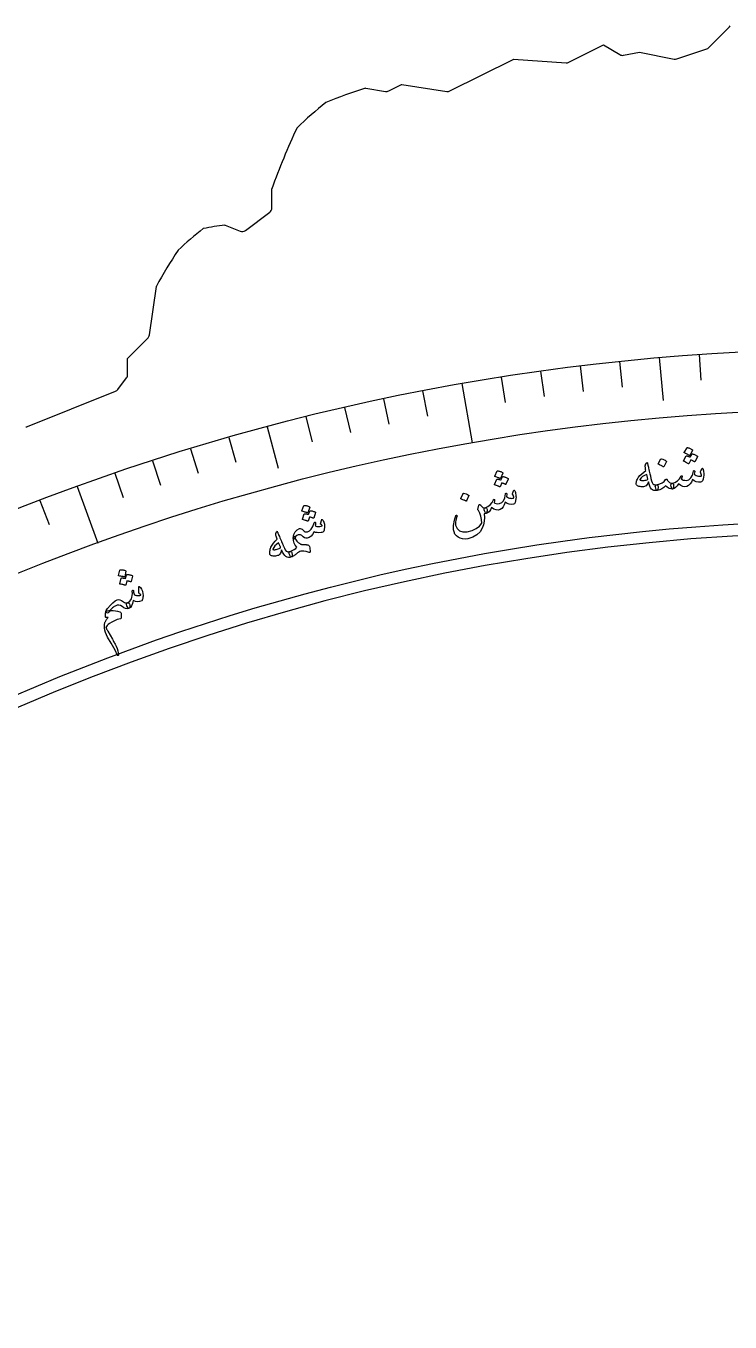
# Model space of a CAD drawing. Header units: millimetres. Extents: x -65 to 65, y -65 to 75.
# Drawn here: x -23.57 to -3.63, y 37.1 to 73.82 of the extents above; entities that cross this region are included whole.
import ezdxf

# ---------------------------------------------------------------- set-up
doc = ezdxf.new("R2010")
doc.units = ezdxf.units.MM
for name, color, linetype in [('CUT_INNER', 6, 'Continuous'), ('CUT_OUTER', 1, 'Continuous'), ('ENGRAVE', 7, 'Continuous'), ('ENGRAVE_FINE', 8, 'Continuous'), ('TEXT', 5, 'Continuous')]:
    doc.layers.add(name, color=color, linetype=linetype)

msp = doc.modelspace()

# ---------------------------------------------------------------- linework, layer by layer
at = {"layer": 'CUT_INNER'}
msp.add_arc((0.0001, -0.0002), 59.4749, 92.288724, 16.523657, dxfattribs=at)
at = {"layer": 'CUT_OUTER'}
for points in [[(-4.2312, 73.2059), (-3.6643, 73.7728)], [(-8.2004, 72.7909), (-7.2197, 73.2813), (-7.2163, 73.2827), (-7.2131, 73.281), (-6.7558, 73.0066)], [(-6.6492, 72.9882), (-6.1994, 73.0781), (-6.1958, 73.0787), (-6.1922, 73.0781), (-5.2137, 72.8826)], [(-5.1369, 72.8873), (-4.2898, 73.1697)], [(-11.5624, 71.9776), (-9.7718, 72.873), (-9.7682, 72.8745), (-9.7642, 72.8745), (-8.2774, 72.7754)], [(-13.9529, 72.0581), (-13.9491, 72.0577), (-13.3887, 71.9643)], [(-13.297, 71.9781), (-12.9358, 72.1587), (-12.9324, 72.1602), (-12.9286, 72.1598), (-11.6523, 71.9636)], [(-16.6069, 68.6624), (-16.6069, 69.1966), (-16.6067, 69.2003)], [(-17.3558, 68.0256), (-16.6669, 68.5423)], [(-17.9335, 68.179), (-17.9303, 68.1779), (-17.5015, 68.0064)], [(-20.0701, 65.0645), (-19.8736, 66.4406), (-19.8729, 66.4442)], [(-20.6895, 63.9424), (-20.6895, 64.399), (-20.6893, 64.4026), (-20.6869, 64.4053), (-20.1126, 64.9796)], [(-20.9704, 63.5179), (-20.7195, 63.8524)], [(-23.5279, 62.4716), (-21.0347, 63.4686)]]:
    msp.add_lwpolyline(points, dxfattribs=at)
for centre, radius, start, end in [((-3.7704, 73.8788), 0.15, 315, 336.80141), ((-4.3372, 73.312), 0.15, 288.43495, 315), ((-8.2675, 72.9251), 0.15, 266.18754, 296.56505), ((-6.6786, 73.1353), 0.15, 239.03624, 281.30993), ((-5.1843, 73.0296), 0.15, 258.69708, 288.43495), ((-10.1036, 59.7428), 12.9029, 107.35731, 112.6639), ((-13.3641, 72.1123), 0.15, 260.53768, 296.56505), ((-11.6295, 72.1118), 0.15, 261.25805, 296.56505), ((-7.7126, 62.4036), 11.8192, 128.5319, 133.79458), ((1.4707, 62.7713), 19.1865, 154.81807, 160.4228), ((-16.7569, 68.6624), 0.15, 306.8699, 360), ((-13.2172, 61.1376), 8.7495, 127.52327, 133.68686), ((-17.1207, 61.4055), 6.8221, 96.84244, 102.06231), ((-17.4458, 68.1456), 0.15, 248.19859, 306.8699), ((-9.3718, 60.8371), 11.9043, 146.16982, 151.89982), ((-20.2186, 65.0857), 0.15, 315, 351.87355), ((-20.8395, 63.9424), 0.15, 323.1301, 0), ((-21.0904, 63.6079), 0.15, 291.79638, 323.1301), ((-23.5836, 62.6108), 0.15, 275.74672, 291.79638)]:
    msp.add_arc(centre, radius, start, end, dxfattribs=at)
at = {"layer": 'ENGRAVE'}
for points in [[(-5.6362, 64.4224), (-5.5303, 63.2115)], [(-11.2296, 63.686), (-10.9341, 62.0102)], [(-16.7374, 62.465), (-16.4228, 61.2909)], [(-22.1179, 60.7685), (-21.5359, 59.1694)]]:
    msp.add_lwpolyline(points, dxfattribs=at)
for radius in [64.6685, 62.9668, 59.8065]:
    msp.add_circle((0, 0), radius, dxfattribs=at)
at = {"layer": 'ENGRAVE_FINE'}
for points in [[(-6.7597, 64.3142), (-6.6835, 63.5889)], [(-4.511, 64.511), (-4.4602, 63.7834)], [(-9.0001, 64.0392), (-8.8986, 63.3169)], [(-7.8811, 64.1865), (-7.7922, 63.4626)], [(-10.1164, 63.8723), (-10.0023, 63.152)], [(-13.4453, 63.2553), (-13.2937, 62.542)], [(-12.3393, 63.4804), (-12.2002, 62.7645)], [(-14.5472, 63.0111), (-14.3832, 62.3004)], [(-15.6447, 62.7476), (-15.4683, 62.0399)], [(-17.8251, 62.1634), (-17.624, 61.4623)], [(-18.9072, 61.8428), (-18.694, 61.1454)], [(-19.9837, 61.5034), (-19.7583, 60.8098)], [(-21.054, 61.1453), (-20.8166, 60.4557)], [(-23.1751, 60.3732), (-22.9138, 59.6924)]]:
    msp.add_lwpolyline(points, dxfattribs=at)
at = {"layer": 'TEXT'}
for points in [[(-4.7073, 61.693), (-4.7052, 61.6954), (-4.7021, 61.697), (-4.698, 61.6978), (-4.6929, 61.6977), (-4.6744, 61.6924), (-4.6564, 61.6863), (-4.6389, 61.6796), (-4.6219, 61.6721), (-4.6054, 61.6637), (-4.5891, 61.6545), (-4.5731, 61.6443), (-4.5574, 61.6331), (-4.5543, 61.6296), (-4.5527, 61.6257), (-4.5528, 61.6215), (-4.5544, 61.6169), (-4.6318, 61.4726), (-4.634, 61.4706), (-4.6375, 61.4704), (-4.6424, 61.4718), (-4.6484, 61.475), (-4.6525, 61.4772), (-4.6587, 61.4806), (-4.6673, 61.4852), (-4.6781, 61.491), (-4.6912, 61.4978), (-4.7065, 61.5057), (-4.7241, 61.5145), (-4.744, 61.5242), (-4.7999, 61.4178), (-4.8029, 61.415), (-4.807, 61.4145), (-4.8122, 61.4161), (-4.8184, 61.42), (-4.8239, 61.4232), (-4.8324, 61.428), (-4.844, 61.4344), (-4.8587, 61.4423), (-4.8768, 61.4518), (-4.8984, 61.4629), (-4.9236, 61.4755), (-4.9524, 61.4896), (-4.9555, 61.492), (-4.957, 61.4947), (-4.9569, 61.4974), (-4.9551, 61.5003), (-4.876, 61.6379), (-4.8739, 61.6403), (-4.8708, 61.642), (-4.8668, 61.6427), (-4.8617, 61.6427), (-4.8486, 61.639), (-4.8355, 61.6349), (-4.8226, 61.6305), (-4.8098, 61.6258), (-4.7971, 61.6206), (-4.7848, 61.6147), (-4.7727, 61.6083), (-4.761, 61.6013)], [(-4.8483, 61.8717), (-4.8462, 61.8741), (-4.8431, 61.8757), (-4.839, 61.8765), (-4.8339, 61.8764), (-4.8153, 61.8712), (-4.7973, 61.8652), (-4.7797, 61.8584), (-4.7627, 61.851), (-4.7461, 61.8427), (-4.7298, 61.8334), (-4.7137, 61.8233), (-4.6979, 61.8122), (-4.6939, 61.808), (-4.6918, 61.804), (-4.6915, 61.8), (-4.693, 61.7961), (-4.7704, 61.6516), (-4.7734, 61.6489), (-4.7775, 61.6484), (-4.7827, 61.65), (-4.7889, 61.6538), (-4.7944, 61.6571), (-4.8029, 61.6619), (-4.8146, 61.6683), (-4.8293, 61.6762), (-4.8475, 61.6857), (-4.8692, 61.6968), (-4.8945, 61.7094), (-4.9233, 61.7235), (-4.9272, 61.7259), (-4.9293, 61.7285), (-4.9295, 61.7312), (-4.9279, 61.7341)], [(-5.9989, 61.4328), (-5.9892, 61.4452), (-5.9809, 61.4474), (-5.974, 61.4394), (-5.9683, 61.4212), (-5.9659, 61.4101), (-5.9625, 61.3948), (-5.958, 61.3753), (-5.9523, 61.3515), (-5.9457, 61.3233), (-5.9381, 61.2903), (-5.9297, 61.2527), (-5.9203, 61.2103), (-5.9111, 61.1687), (-5.9028, 61.1314), (-5.8956, 61.0985), (-5.8893, 61.07), (-5.8841, 61.0459), (-5.8799, 61.0263), (-5.8767, 61.0114), (-5.8745, 61.0011), (-5.8589, 60.936), (-5.8406, 60.8861), (-5.8197, 60.8512), (-5.7962, 60.8314), (-5.7803, 60.8244), (-5.7615, 60.8206), (-5.7398, 60.82), (-5.7152, 60.8227), (-5.7005, 60.8216), (-5.6886, 60.8156), (-5.6797, 60.8044), (-5.6738, 60.7882), (-5.6703, 60.7683), (-5.6691, 60.748), (-5.6702, 60.7273), (-5.6734, 60.7061), (-5.6784, 60.6878), (-5.6845, 60.674), (-5.6917, 60.6646), (-5.6999, 60.6598), (-5.7471, 60.6558), (-5.7885, 60.6605), (-5.8242, 60.674), (-5.8542, 60.6962), (-5.8809, 60.7305), (-5.9047, 60.7767), (-5.9257, 60.8348), (-5.9436, 60.9049), (-5.9649, 60.8591), (-5.9875, 60.8225), (-6.0115, 60.7951), (-6.0368, 60.777), (-6.058, 60.7693), (-6.0833, 60.7646), (-6.1129, 60.7629), (-6.1466, 60.7641), (-6.1824, 60.7685), (-6.2128, 60.7748), (-6.2377, 60.7829), (-6.2571, 60.7931), (-6.2732, 60.8064), (-6.2845, 60.8208), (-6.2909, 60.8365), (-6.2925, 60.8534), (-6.2905, 60.8748), (-6.2858, 60.8988), (-6.2783, 60.9254), (-6.2682, 60.9546), (-6.2566, 60.984), (-6.2462, 61.0075), (-6.237, 61.0253), (-6.2291, 61.0371), (-6.1834, 61.087), (-6.1328, 61.1346), (-6.0773, 61.1799), (-6.0169, 61.2228), (-6.0227, 61.2573), (-6.0273, 61.2871), (-6.0308, 61.3122), (-6.0332, 61.3327), (-6.0338, 61.3499), (-6.0323, 61.3656), (-6.0285, 61.3797), (-6.0225, 61.3922)], [(-5.5885, 61.5518), (-5.5864, 61.5543), (-5.5834, 61.556), (-5.5793, 61.5568), (-5.5742, 61.5568), (-5.5374, 61.5457), (-5.5024, 61.5313), (-5.4692, 61.5135), (-5.4378, 61.4923), (-5.4346, 61.489), (-5.4331, 61.4855), (-5.4331, 61.4818), (-5.4347, 61.478), (-5.5081, 61.3328), (-5.511, 61.3292), (-5.515, 61.328), (-5.5201, 61.3293), (-5.5264, 61.3329), (-5.5319, 61.3361), (-5.5404, 61.3408), (-5.5521, 61.347), (-5.567, 61.3548), (-5.5851, 61.3641), (-5.6069, 61.3749), (-5.6322, 61.3872), (-5.6612, 61.401), (-5.6651, 61.4034), (-5.6671, 61.4059), (-5.6674, 61.4086), (-5.6658, 61.4115)], [(-10.0735, 61.0467), (-10.0716, 61.0493), (-10.0687, 61.0512), (-10.0647, 61.0523), (-10.0596, 61.0527), (-10.0407, 61.049), (-10.0222, 61.0446), (-10.0042, 61.0394), (-9.9867, 61.0334), (-9.9695, 61.0265), (-9.9524, 61.0187), (-9.9356, 61.0099), (-9.919, 61.0002), (-9.9156, 60.997), (-9.9137, 60.9932), (-9.9133, 60.989), (-9.9146, 60.9843), (-9.979, 60.8338), (-9.9811, 60.8316), (-9.9846, 60.8311), (-9.9895, 60.8321), (-9.9959, 60.8347), (-10.0001, 60.8366), (-10.0066, 60.8394), (-10.0155, 60.8433), (-10.0268, 60.8481), (-10.0404, 60.8538), (-10.0564, 60.8602), (-10.0747, 60.8675), (-10.0953, 60.8754), (-10.1418, 60.7645), (-10.1445, 60.7615), (-10.1486, 60.7606), (-10.1539, 60.7618), (-10.1604, 60.7651), (-10.1661, 60.7678), (-10.175, 60.7719), (-10.1871, 60.7772), (-10.2025, 60.7838), (-10.2213, 60.7917), (-10.2439, 60.8009), (-10.2701, 60.8112), (-10.3, 60.8227), (-10.3032, 60.8249), (-10.3049, 60.8274), (-10.3051, 60.8302), (-10.3036, 60.8332), (-10.2368, 60.9772), (-10.2349, 60.9798), (-10.232, 60.9817), (-10.228, 60.9828), (-10.2229, 60.9832), (-10.2095, 60.9806), (-10.1962, 60.9777), (-10.1829, 60.9745), (-10.1697, 60.9709), (-10.1567, 60.9668), (-10.1439, 60.9621), (-10.1313, 60.9567), (-10.119, 60.9508)], [(-10.2296, 61.2125), (-10.2277, 61.2151), (-10.2248, 61.217), (-10.2208, 61.2181), (-10.2157, 61.2185), (-10.1967, 61.2148), (-10.1782, 61.2104), (-10.1601, 61.2053), (-10.1425, 61.1993), (-10.1252, 61.1925), (-10.1082, 61.1847), (-10.0913, 61.176), (-10.0746, 61.1663), (-10.0702, 61.1625), (-10.0677, 61.1587), (-10.0671, 61.1548), (-10.0683, 61.1508), (-10.1327, 61.0001), (-10.1355, 60.9971), (-10.1395, 60.9962), (-10.1449, 60.9974), (-10.1514, 61.0006), (-10.1571, 61.0034), (-10.1661, 61.0074), (-10.1782, 61.0128), (-10.1936, 61.0194), (-10.2125, 61.0273), (-10.2351, 61.0364), (-10.2614, 61.0468), (-10.2914, 61.0583), (-10.2955, 61.0604), (-10.2978, 61.0628), (-10.2982, 61.0655), (-10.2969, 61.0685)], [(-5.9933, 61.1137), (-6.0568, 61.0847), (-6.1098, 61.0515), (-6.1522, 61.014), (-6.1841, 60.9723), (-6.1859, 60.9668), (-6.1854, 60.9621), (-6.1823, 60.9581), (-6.1768, 60.9548), (-6.1571, 60.9486), (-6.1361, 60.9445), (-6.1136, 60.9425), (-6.0897, 60.9425), (-6.0645, 60.9446), (-6.0379, 60.9488), (-6.0098, 60.9551), (-5.9804, 60.9634), (-5.9759, 60.9653), (-5.9713, 60.9684), (-5.9666, 60.9726), (-5.9617, 60.978), (-5.9643, 60.9927), (-5.9672, 61.0081), (-5.9705, 61.0241), (-5.9743, 61.0407), (-5.9784, 61.058), (-5.983, 61.0759), (-5.9879, 61.0945), (-5.9933, 61.1137)], [(-5.2747, 60.8624), (-5.26, 60.859), (-5.2491, 60.8551), (-5.242, 60.8506), (-5.2387, 60.8455), (-5.2366, 60.8374), (-5.2353, 60.8275), (-5.2348, 60.8157), (-5.235, 60.802), (-5.2381, 60.7578), (-5.2434, 60.726), (-5.2509, 60.7066), (-5.2606, 60.6994), (-5.3098, 60.7021), (-5.3603, 60.7185), (-5.412, 60.7487), (-5.465, 60.7927), (-5.5075, 60.7443), (-5.5608, 60.706), (-5.6249, 60.6778), (-5.6999, 60.6598), (-5.7083, 60.6607), (-5.7154, 60.6651), (-5.7213, 60.6732), (-5.7259, 60.6847), (-5.7475, 60.7594), (-5.7499, 60.7677), (-5.7501, 60.7769), (-5.7481, 60.787), (-5.7439, 60.798), (-5.7387, 60.8068), (-5.7322, 60.8138), (-5.7244, 60.8191), (-5.7152, 60.8227), (-5.6254, 60.8447), (-5.5527, 60.876), (-5.4971, 60.9167), (-5.4588, 60.9667), (-5.4544, 60.9735), (-5.4489, 60.9785), (-5.4424, 60.9818), (-5.4347, 60.9834), (-5.4275, 60.983), (-5.4222, 60.9804), (-5.4187, 60.9756), (-5.417, 60.9686), (-5.4162, 60.9618), (-5.415, 60.956), (-5.4134, 60.9511), (-5.4115, 60.9472), (-5.3778, 60.9133), (-5.3438, 60.8879), (-5.3095, 60.8709), (-5.2747, 60.8624)], [(-4.4239, 61.2856), (-4.4201, 61.2886), (-4.4153, 61.288), (-4.4097, 61.2839), (-4.4031, 61.2762), (-4.3956, 61.2628), (-4.3893, 61.2434), (-4.3842, 61.2181), (-4.3802, 61.1867), (-4.3771, 61.1509), (-4.3765, 61.1159), (-4.3785, 61.0816), (-4.383, 61.048), (-4.3985, 60.9822), (-4.4176, 60.9343), (-4.4402, 60.9044), (-4.4663, 60.8925), (-4.5302, 60.8915), (-4.5903, 60.9038), (-4.6466, 60.9292), (-4.6993, 60.9679), (-4.728, 60.8983), (-4.7641, 60.843), (-4.8076, 60.8018), (-4.8586, 60.7749), (-4.9135, 60.7655), (-4.9707, 60.7749), (-5.0301, 60.8033), (-5.0918, 60.8506), (-5.1333, 60.7873), (-5.1752, 60.741), (-5.2177, 60.7117), (-5.2606, 60.6994), (-5.2698, 60.7037), (-5.2794, 60.7179), (-5.2895, 60.7421), (-5.3, 60.7763), (-5.3057, 60.8105), (-5.3034, 60.8362), (-5.2931, 60.8535), (-5.2747, 60.8624), (-5.193, 60.8885), (-5.1232, 60.9315), (-5.0651, 60.9914), (-5.0188, 61.0683), (-5.0163, 61.0725), (-5.0135, 61.0756), (-5.0104, 61.0775), (-5.0069, 61.0784), (-5.0025, 61.0783), (-4.9986, 61.0773), (-4.995, 61.0753), (-4.9918, 61.0723), (-4.9893, 61.0627), (-4.9919, 61.0459), (-4.9996, 61.0218), (-5.0124, 60.9904), (-4.9905, 60.9688), (-4.958, 60.9543), (-4.915, 60.9467), (-4.8613, 60.9461), (-4.7961, 60.9653), (-4.7416, 61.0152), (-4.6978, 61.096), (-4.6648, 61.2076), (-4.6631, 61.2133), (-4.6609, 61.2174), (-4.6582, 61.22), (-4.6548, 61.2211), (-4.6497, 61.221), (-4.6451, 61.22), (-4.6412, 61.218), (-4.6379, 61.2151), (-4.6353, 61.2107), (-4.6336, 61.2063), (-4.6328, 61.2018), (-4.6329, 61.1972), (-4.6453, 61.1197), (-4.6227, 61.1025), (-4.5959, 61.0879), (-4.5651, 61.0759), (-4.5301, 61.0664), (-4.4963, 61.061), (-4.4709, 61.0612), (-4.4539, 61.0669), (-4.4453, 61.0781), (-4.4434, 61.0944), (-4.4468, 61.1172), (-4.4554, 61.1464), (-4.4693, 61.1821), (-4.4681, 61.1925), (-4.4602, 61.2133), (-4.4454, 61.2443), (-4.4239, 61.2856)], [(-9.7556, 60.6657), (-9.7521, 60.669), (-9.7473, 60.6689), (-9.7413, 60.6652), (-9.7341, 60.6581), (-9.7255, 60.6454), (-9.7175, 60.6267), (-9.7102, 60.6019), (-9.7035, 60.5709), (-9.6973, 60.5356), (-9.6936, 60.5007), (-9.6926, 60.4664), (-9.6942, 60.4325), (-9.7039, 60.3656), (-9.7187, 60.3163), (-9.7386, 60.2845), (-9.7636, 60.2703), (-9.8271, 60.2638), (-9.8881, 60.2708), (-9.9464, 60.2912), (-10.0022, 60.3252), (-10.0248, 60.2534), (-10.0559, 60.1951), (-10.0957, 60.1503), (-10.1441, 60.119), (-10.198, 60.1048), (-10.2558, 60.1092), (-10.3174, 60.1323), (-10.3831, 60.1741), (-10.4189, 60.1074), (-10.4566, 60.0576), (-10.4963, 60.0247), (-10.538, 60.0087), (-10.5476, 60.0121), (-10.5584, 60.0254), (-10.5705, 60.0487), (-10.5839, 60.0819), (-10.5926, 60.1154), (-10.5926, 60.1412), (-10.5838, 60.1594), (-10.5663, 60.1699), (-10.4872, 60.203), (-10.4214, 60.2519), (-10.3688, 60.3166), (-10.3294, 60.3973), (-10.3272, 60.4017), (-10.3247, 60.405), (-10.3217, 60.4072), (-10.3183, 60.4084), (-10.314, 60.4087), (-10.31, 60.408), (-10.3062, 60.4063), (-10.3028, 60.4037), (-10.2995, 60.3943), (-10.3006, 60.3773), (-10.3062, 60.3526), (-10.3162, 60.3202), (-10.2925, 60.3006), (-10.2588, 60.289), (-10.2153, 60.2852), (-10.1618, 60.2893), (-10.0985, 60.3141), (-10.0486, 60.3686), (-10.012, 60.4529), (-9.9888, 60.5669), (-9.9877, 60.5728), (-9.9858, 60.5771), (-9.9833, 60.5799), (-9.9801, 60.5813), (-9.9749, 60.5816), (-9.9703, 60.581), (-9.9663, 60.5794), (-9.9627, 60.5767), (-9.9597, 60.5726), (-9.9576, 60.5684), (-9.9565, 60.564), (-9.9562, 60.5594), (-9.9617, 60.4811), (-9.9377, 60.4659), (-9.9098, 60.4537), (-9.878, 60.4444), (-9.8423, 60.438), (-9.8082, 60.4356), (-9.7829, 60.438), (-9.7665, 60.4451), (-9.7589, 60.4571), (-9.7584, 60.4735), (-9.7638, 60.4959), (-9.7749, 60.5242), (-9.7919, 60.5586), (-9.7916, 60.5691), (-9.7855, 60.5904), (-9.7735, 60.6226), (-9.7556, 60.6657)], [(-15.7017, 60.2301), (-15.7, 60.2329), (-15.6973, 60.235), (-15.6933, 60.2365), (-15.6883, 60.2373), (-15.669, 60.2354), (-15.6501, 60.2327), (-15.6316, 60.2292), (-15.6135, 60.2248), (-15.5957, 60.2196), (-15.5779, 60.2134), (-15.5603, 60.2062), (-15.5427, 60.1981), (-15.5381, 60.1947), (-15.5352, 60.1911), (-15.5342, 60.1873), (-15.5351, 60.1832), (-15.5861, 60.0273), (-15.5886, 60.024), (-15.5925, 60.0228), (-15.5979, 60.0235), (-15.6048, 60.0261), (-15.6107, 60.0284), (-15.62, 60.0316), (-15.6326, 60.0358), (-15.6486, 60.041), (-15.6682, 60.0472), (-15.6915, 60.0543), (-15.7187, 60.0622), (-15.7497, 60.071), (-15.754, 60.0727), (-15.7565, 60.0748), (-15.7571, 60.0775), (-15.7561, 60.0806)], [(-10.7419, 60.2459), (-10.7378, 60.2567), (-10.7319, 60.2624), (-10.7242, 60.2629), (-10.7146, 60.2581), (-10.7089, 60.2538), (-10.7022, 60.2483), (-10.6947, 60.2416), (-10.6862, 60.2336), (-10.677, 60.2245), (-10.6672, 60.2144), (-10.6567, 60.2032), (-10.6455, 60.191), (-10.6303, 60.1783), (-10.612, 60.1706), (-10.5907, 60.1678), (-10.5663, 60.1699), (-10.5492, 60.1704), (-10.5352, 60.1656), (-10.5244, 60.1554), (-10.5169, 60.1398), (-10.5125, 60.1222), (-10.5108, 60.1025), (-10.5117, 60.0808), (-10.5153, 60.057), (-10.5199, 60.0368), (-10.5252, 60.022), (-10.5313, 60.0127), (-10.538, 60.0087), (-10.5932, 59.999), (-10.587, 59.8942), (-10.5945, 59.7911), (-10.6157, 59.6897), (-10.6505, 59.59), (-10.7121, 59.4861), (-10.8008, 59.4022), (-10.9165, 59.3381), (-11.0593, 59.2936), (-11.1353, 59.2831), (-11.206, 59.2864), (-11.2713, 59.3036), (-11.3314, 59.3347), (-11.3821, 59.3767), (-11.4211, 59.4263), (-11.4483, 59.4834), (-11.4637, 59.5481), (-11.4668, 59.5843), (-11.4667, 59.6242), (-11.4632, 59.6678), (-11.4564, 59.7152), (-11.4465, 59.7664), (-11.4337, 59.8211), (-11.418, 59.8796), (-11.3994, 59.9417), (-11.3974, 59.947), (-11.3947, 59.951), (-11.3913, 59.9537), (-11.3872, 59.9552), (-11.3813, 59.9558), (-11.3762, 59.9554), (-11.3717, 59.9539), (-11.368, 59.9514), (-11.3646, 59.9471), (-11.363, 59.9417), (-11.3633, 59.9353), (-11.3654, 59.9278), (-11.3883, 59.8424), (-11.4021, 59.7724), (-11.4068, 59.7177), (-11.4025, 59.6784), (-11.3603, 59.5785), (-11.2915, 59.514), (-11.1961, 59.4847), (-11.0741, 59.4905), (-10.9383, 59.5255), (-10.824, 59.5777), (-10.7312, 59.6472), (-10.6598, 59.7342), (-10.6691, 59.8396), (-10.6885, 59.9336), (-10.7181, 60.0164), (-10.7579, 60.0879), (-10.7645, 60.0984), (-10.7691, 60.1067), (-10.7717, 60.1128), (-10.7723, 60.1167)], [(-11.1925, 60.5761), (-11.1907, 60.5787), (-11.1878, 60.5806), (-11.1838, 60.5818), (-11.1788, 60.5823), (-11.1413, 60.5747), (-11.1052, 60.5635), (-11.0706, 60.5488), (-11.0375, 60.5306), (-11.034, 60.5275), (-11.0321, 60.5242), (-11.0318, 60.5206), (-11.0331, 60.5166), (-11.0925, 60.3653), (-11.095, 60.3615), (-11.0989, 60.36), (-11.1041, 60.3607), (-11.1107, 60.3638), (-11.1164, 60.3664), (-11.1254, 60.3703), (-11.1375, 60.3755), (-11.153, 60.3819), (-11.1718, 60.3895), (-11.1944, 60.3982), (-11.2207, 60.4082), (-11.2507, 60.4192), (-11.2548, 60.4212), (-11.2571, 60.4236), (-11.2576, 60.4263), (-11.2563, 60.4293)], [(-15.531, 60.0791), (-15.5294, 60.0818), (-15.5266, 60.084), (-15.5227, 60.0854), (-15.5177, 60.0863), (-15.4985, 60.0843), (-15.4796, 60.0815), (-15.4612, 60.078), (-15.4431, 60.0736), (-15.4253, 60.0683), (-15.4076, 60.062), (-15.39, 60.0548), (-15.3726, 60.0466), (-15.3689, 60.0437), (-15.3666, 60.0402), (-15.3659, 60.036), (-15.3667, 60.0312), (-15.4178, 59.8755), (-15.4196, 59.8731), (-15.4231, 59.8722), (-15.4281, 59.8728), (-15.4347, 59.8749), (-15.439, 59.8764), (-15.4458, 59.8786), (-15.455, 59.8816), (-15.4667, 59.8854), (-15.4809, 59.8898), (-15.4974, 59.8948), (-15.5163, 59.9004), (-15.5376, 59.9065), (-15.5742, 59.7918), (-15.5766, 59.7886), (-15.5806, 59.7873), (-15.586, 59.788), (-15.5928, 59.7907), (-15.5987, 59.7929), (-15.608, 59.7961), (-15.6206, 59.8004), (-15.6365, 59.8056), (-15.656, 59.8118), (-15.6793, 59.8188), (-15.7064, 59.8267), (-15.7373, 59.8355), (-15.7408, 59.8374), (-15.7427, 59.8398), (-15.7431, 59.8425), (-15.7419, 59.8456), (-15.688, 59.9951), (-15.6863, 59.9978), (-15.6835, 60), (-15.6797, 60.0015), (-15.6746, 60.0023), (-15.661, 60.001), (-15.6475, 59.9993), (-15.6339, 59.9973), (-15.6204, 59.9948), (-15.607, 59.9919), (-15.5938, 59.9884), (-15.5808, 59.9842), (-15.5679, 59.9794)], [(-16.4748, 59.4858), (-16.4675, 59.4996), (-16.4597, 59.5032), (-16.4514, 59.4965), (-16.4427, 59.4796), (-16.4385, 59.4691), (-16.4325, 59.4546), (-16.4246, 59.4361), (-16.415, 59.4137), (-16.4036, 59.387), (-16.3905, 59.3559), (-16.3757, 59.3202), (-16.3592, 59.2801), (-16.3429, 59.2407), (-16.3284, 59.2054), (-16.3156, 59.1742), (-16.3045, 59.1472), (-16.2952, 59.1243), (-16.2877, 59.1058), (-16.282, 59.0917), (-16.278, 59.0819), (-16.2515, 59.0205), (-16.2249, 58.9744), (-16.1983, 58.9436), (-16.1718, 58.9282), (-16.1549, 58.924), (-16.1357, 58.9235), (-16.1142, 58.9266), (-16.0905, 58.9335), (-16.0758, 58.935), (-16.0631, 58.9311), (-16.0524, 58.9216), (-16.0437, 58.9067), (-16.0369, 58.8877), (-16.0322, 58.8679), (-16.0297, 58.8473), (-16.0292, 58.8258), (-16.031, 58.807), (-16.0346, 58.7923), (-16.0401, 58.7819), (-16.0474, 58.7756), (-16.0932, 58.7636), (-16.1348, 58.7611), (-16.1723, 58.7683), (-16.2056, 58.785), (-16.2379, 58.8142), (-16.2693, 58.8556), (-16.2999, 58.9093), (-16.3296, 58.9752), (-16.3427, 58.9264), (-16.3587, 58.8865), (-16.3776, 58.8554), (-16.3994, 58.8332), (-16.419, 58.8219), (-16.4431, 58.8129), (-16.4719, 58.8062), (-16.5054, 58.8016), (-16.5414, 58.7998), (-16.5724, 58.8007), (-16.5983, 58.8045), (-16.6192, 58.8111), (-16.6374, 58.8215), (-16.651, 58.8338), (-16.66, 58.8481), (-16.6644, 58.8645), (-16.6661, 58.8859), (-16.6656, 58.9104), (-16.6629, 58.9379), (-16.6579, 58.9683), (-16.6515, 58.9993), (-16.6454, 59.0243), (-16.6394, 59.0433), (-16.6336, 59.0564), (-16.5971, 59.1134), (-16.5555, 59.169), (-16.5086, 59.2231), (-16.4565, 59.2758), (-16.4681, 59.3088), (-16.4778, 59.3373), (-16.4856, 59.3615), (-16.4914, 59.3812), (-16.495, 59.3981), (-16.4962, 59.4138), (-16.4949, 59.4284), (-16.4911, 59.4417)], [(-15.9568, 59.3087), (-15.9637, 59.2963), (-15.9695, 59.2874), (-15.9741, 59.2822), (-15.9775, 59.2806), (-15.9884, 59.2835), (-15.9956, 59.2898), (-15.9993, 59.2994), (-15.9993, 59.3124), (-15.98, 59.4112), (-15.9443, 59.489), (-15.8922, 59.5458), (-15.8237, 59.5814), (-15.8008, 59.5834), (-15.7759, 59.5758), (-15.7488, 59.5586), (-15.7198, 59.5318), (-15.6922, 59.5068), (-15.6627, 59.4909), (-15.6315, 59.4842), (-15.5984, 59.4867), (-15.5431, 59.5121), (-15.493, 59.5635), (-15.4482, 59.641), (-15.4086, 59.7446), (-15.4031, 59.7557), (-15.3966, 59.7622), (-15.3892, 59.764), (-15.3808, 59.7611), (-15.3725, 59.7538), (-15.3677, 59.7434), (-15.3664, 59.73), (-15.3685, 59.7136), (-15.3718, 59.6976), (-15.374, 59.6854), (-15.3751, 59.6771), (-15.3749, 59.6725), (-15.3698, 59.66), (-15.3617, 59.6506), (-15.3507, 59.6443), (-15.3366, 59.6411), (-15.2874, 59.6367), (-15.2453, 59.6378), (-15.2102, 59.6443), (-15.1821, 59.6562), (-15.1795, 59.663), (-15.1862, 59.6739), (-15.2022, 59.6891), (-15.2275, 59.7084), (-15.2303, 59.7105), (-15.2319, 59.7129), (-15.2325, 59.7156), (-15.2319, 59.7186), (-15.1945, 59.8388), (-15.1924, 59.8413), (-15.1898, 59.8423), (-15.1868, 59.8418), (-15.1834, 59.8397), (-15.1524, 59.8072), (-15.1309, 59.7611), (-15.119, 59.7013), (-15.1165, 59.6279), (-15.1172, 59.6078), (-15.1185, 59.5892), (-15.1203, 59.5719), (-15.1227, 59.556), (-15.1258, 59.5415), (-15.1294, 59.5287), (-15.1338, 59.5175), (-15.1387, 59.5078), (-15.1506, 59.4921), (-15.1669, 59.48), (-15.1876, 59.4714), (-15.2127, 59.4664), (-15.2711, 59.4627), (-15.3236, 59.4642), (-15.3702, 59.471), (-15.4108, 59.483), (-15.4133, 59.4843), (-15.4158, 59.484), (-15.4184, 59.4821), (-15.421, 59.4785), (-15.4542, 59.4115), (-15.4967, 59.3606), (-15.5485, 59.3258), (-15.6096, 59.3071), (-15.6462, 59.3073), (-15.6835, 59.3195), (-15.7217, 59.3438), (-15.7608, 59.3799), (-15.7752, 59.3922), (-15.7904, 59.4008), (-15.8062, 59.4056), (-15.8226, 59.4068), (-15.8626, 59.4), (-15.8972, 59.3854), (-15.9264, 59.3632), (-15.9502, 59.3331), (-15.954, 59.3257), (-15.9563, 59.3192), (-15.9573, 59.3136), (-15.9568, 59.3087)], [(-16.4145, 59.1724), (-16.4721, 59.1329), (-16.5185, 59.0911), (-16.5539, 59.0468), (-16.5781, 59.0002), (-16.579, 58.9946), (-16.5776, 58.99), (-16.5739, 58.9866), (-16.5679, 58.9842), (-16.5475, 58.9815), (-16.526, 58.9811), (-16.5035, 58.983), (-16.48, 58.9871), (-16.4555, 58.9936), (-16.43, 59.0023), (-16.4035, 59.0132), (-16.3759, 59.0265), (-16.3718, 59.0292), (-16.3678, 59.033), (-16.3639, 59.038), (-16.36, 59.0441), (-16.3651, 59.0582), (-16.3706, 59.0728), (-16.3766, 59.088), (-16.3832, 59.1037), (-16.3902, 59.12), (-16.3978, 59.1369), (-16.4059, 59.1544), (-16.4145, 59.1724)], [(-15.9466, 59.3058), (-15.9376, 59.2808), (-15.9217, 59.2537), (-15.8989, 59.2244), (-15.8692, 59.193), (-15.8566, 59.1818), (-15.8439, 59.1715), (-15.8311, 59.1622), (-15.8183, 59.1539), (-15.8053, 59.1466), (-15.7923, 59.1402), (-15.7791, 59.1347), (-15.7659, 59.1303), (-15.76, 59.129), (-15.7526, 59.1279), (-15.7436, 59.1272), (-15.733, 59.1268), (-15.7209, 59.1266), (-15.7071, 59.1264), (-15.6917, 59.1263), (-15.6747, 59.1263), (-15.661, 59.1261), (-15.6482, 59.1256), (-15.6362, 59.1247), (-15.6251, 59.1234), (-15.6146, 59.1219), (-15.6045, 59.1202), (-15.5949, 59.1182), (-15.5856, 59.116), (-15.5704, 59.1112), (-15.5583, 59.103), (-15.5492, 59.0914), (-15.5433, 59.0764), (-15.5336, 59.0327), (-15.5266, 58.9934), (-15.5225, 58.9585), (-15.5211, 58.9281), (-15.5218, 58.9157), (-15.5261, 58.908), (-15.5339, 58.905), (-15.5454, 58.9067), (-15.63, 58.9262), (-15.6978, 58.9382), (-15.7486, 58.9426), (-15.7825, 58.9396), (-15.8098, 58.9294), (-15.8409, 58.9126), (-15.8758, 58.8891), (-15.9145, 58.8589), (-15.9339, 58.843), (-15.9524, 58.8286), (-15.9701, 58.8157), (-15.9868, 58.8044), (-16.0029, 58.7947), (-16.0183, 58.7866), (-16.0332, 58.7803), (-16.0474, 58.7756), (-16.058, 58.7753), (-16.0688, 58.7802), (-16.0798, 58.7901), (-16.0911, 58.8052), (-16.1015, 58.8239), (-16.1094, 58.843), (-16.1149, 58.8626), (-16.1179, 58.8826), (-16.1176, 58.901), (-16.1129, 58.9156), (-16.1038, 58.9264), (-16.0905, 58.9335), (-16.0265, 58.9599), (-15.9729, 58.9881), (-15.9296, 59.0181), (-15.8966, 59.0501), (-15.943, 59.108), (-15.9753, 59.171), (-15.9935, 59.2393), (-15.9976, 59.3128), (-15.9871, 59.3588), (-15.9751, 59.373), (-15.9616, 59.3553), (-15.9466, 59.3058)], [(-20.9061, 58.4051), (-20.9047, 58.4081), (-20.9021, 58.4104), (-20.8984, 58.4122), (-20.8935, 58.4135), (-20.8742, 58.4133), (-20.8552, 58.4123), (-20.8365, 58.4104), (-20.8181, 58.4076), (-20.7999, 58.404), (-20.7817, 58.3994), (-20.7635, 58.3938), (-20.7454, 58.3872), (-20.7405, 58.3842), (-20.7373, 58.3809), (-20.736, 58.3771), (-20.7365, 58.373), (-20.7732, 58.2133), (-20.7753, 58.2098), (-20.7792, 58.2082), (-20.7846, 58.2085), (-20.7917, 58.2105), (-20.7977, 58.2122), (-20.8072, 58.2146), (-20.8202, 58.2177), (-20.8365, 58.2215), (-20.8565, 58.226), (-20.8803, 58.2309), (-20.908, 58.2364), (-20.9396, 58.2425), (-20.944, 58.2438), (-20.9466, 58.2458), (-20.9475, 58.2483), (-20.9467, 58.2515)], [(-20.7231, 58.2697), (-20.7217, 58.2726), (-20.7192, 58.275), (-20.7154, 58.2768), (-20.7105, 58.278), (-20.6913, 58.2778), (-20.6723, 58.2767), (-20.6537, 58.2747), (-20.6354, 58.2719), (-20.6172, 58.2682), (-20.5991, 58.2635), (-20.581, 58.2579), (-20.5629, 58.2513), (-20.5589, 58.2487), (-20.5564, 58.2453), (-20.5554, 58.2413), (-20.5557, 58.2364), (-20.5925, 58.0769), (-20.5941, 58.0744), (-20.5975, 58.0732), (-20.6025, 58.0733), (-20.6092, 58.0748), (-20.6136, 58.0759), (-20.6206, 58.0775), (-20.63, 58.0797), (-20.642, 58.0824), (-20.6564, 58.0856), (-20.6733, 58.0892), (-20.6926, 58.093), (-20.7143, 58.0972), (-20.7403, 57.9798), (-20.7425, 57.9764), (-20.7463, 57.9748), (-20.7517, 57.9751), (-20.7587, 57.9771), (-20.7648, 57.9788), (-20.7743, 57.9812), (-20.7872, 57.9843), (-20.8034, 57.9881), (-20.8234, 57.9926), (-20.8471, 57.9975), (-20.8748, 58.0031), (-20.9062, 58.0091), (-20.9098, 58.0107), (-20.912, 58.0129), (-20.9126, 58.0155), (-20.9116, 58.0188), (-20.8715, 58.1723), (-20.8701, 58.1752), (-20.8675, 58.1776), (-20.8638, 58.1794), (-20.8589, 58.1807), (-20.8453, 58.1806), (-20.8316, 58.1801), (-20.818, 58.1792), (-20.8044, 58.178), (-20.7908, 58.1763), (-20.7774, 58.1739), (-20.764, 58.1709), (-20.7509, 58.1672)], [(-20.3753, 57.9222), (-20.3748, 57.9301), (-20.3724, 57.9348), (-20.3682, 57.9363), (-20.3622, 57.9345), (-20.3242, 57.9067), (-20.2937, 57.8632), (-20.2708, 57.8041), (-20.2554, 57.7293), (-20.2524, 57.6958), (-20.252, 57.6635), (-20.2542, 57.6325), (-20.259, 57.6028), (-20.266, 57.5756), (-20.2738, 57.5547), (-20.2823, 57.54), (-20.2916, 57.5316), (-20.3495, 57.5128), (-20.4091, 57.5083), (-20.4705, 57.5181), (-20.5337, 57.5421), (-20.5504, 57.4576), (-20.5754, 57.3925), (-20.6087, 57.3469), (-20.6504, 57.3206), (-20.6577, 57.3205), (-20.666, 57.3252), (-20.6752, 57.3345), (-20.6855, 57.3486), (-20.7103, 57.3958), (-20.722, 57.4325), (-20.7205, 57.4588), (-20.7059, 57.4746), (-20.6636, 57.4986), (-20.6285, 57.526), (-20.6007, 57.5569), (-20.5801, 57.5912), (-20.566, 57.6318), (-20.5579, 57.6816), (-20.5556, 57.7407), (-20.5593, 57.8089), (-20.5587, 57.8175), (-20.556, 57.8241), (-20.5511, 57.8288), (-20.5442, 57.8317), (-20.5363, 57.8322), (-20.5303, 57.8294), (-20.5263, 57.8232), (-20.5243, 57.8137), (-20.5192, 57.7768), (-20.5138, 57.7475), (-20.5079, 57.7258), (-20.5016, 57.7118), (-20.4927, 57.703), (-20.4784, 57.6954), (-20.4588, 57.689), (-20.4338, 57.6837), (-20.4049, 57.6811), (-20.3753, 57.6818), (-20.345, 57.6858), (-20.314, 57.6933), (-20.3139, 57.6933), (-20.3135, 57.6934), (-20.313, 57.6936), (-20.3122, 57.6939), (-20.3116, 57.6959), (-20.3126, 57.699), (-20.3152, 57.7033), (-20.3194, 57.7087), (-20.3261, 57.7155), (-20.3363, 57.724), (-20.35, 57.7341), (-20.3671, 57.7459), (-20.3702, 57.748), (-20.3724, 57.7512), (-20.3738, 57.7554), (-20.3743, 57.7607)], [(-20.9816, 57.5641), (-20.9481, 57.5687), (-20.9074, 57.5607), (-20.8594, 57.54), (-20.8042, 57.5067), (-20.7756, 57.4896), (-20.7506, 57.4783), (-20.729, 57.4726), (-20.711, 57.4727), (-20.6676, 57.4717), (-20.6392, 57.4512), (-20.6257, 57.4114), (-20.6272, 57.3522), (-20.63, 57.341), (-20.6357, 57.3317), (-20.6442, 57.3243), (-20.6555, 57.3188), (-20.6993, 57.3107), (-20.7458, 57.3171), (-20.7948, 57.338), (-20.8466, 57.3734), (-20.8918, 57.4013), (-20.9394, 57.4126), (-20.9895, 57.4073), (-21.0419, 57.3853), (-21.0679, 57.37), (-21.0926, 57.3531), (-21.1162, 57.3348), (-21.1387, 57.3149), (-21.1597, 57.2935), (-21.1792, 57.2708), (-21.197, 57.2468), (-21.2133, 57.2214), (-21.2287, 57.2013), (-21.2448, 57.1893), (-21.2614, 57.1853), (-21.2786, 57.1894), (-21.2946, 57.1981), (-21.3051, 57.2072), (-21.3101, 57.2165), (-21.3098, 57.2263), (-21.3042, 57.2397), (-21.2933, 57.2586), (-21.2768, 57.2829), (-21.2548, 57.3126), (-21.1784, 57.407), (-21.1073, 57.4804), (-21.0417, 57.5328), (-20.9816, 57.5641)], [(-21.3162, 57.0881), (-21.3161, 57.1434), (-21.314, 57.1859), (-21.3101, 57.2155), (-21.3042, 57.2322), (-21.2894, 57.2426), (-21.2611, 57.2502), (-21.2195, 57.2549), (-21.1646, 57.2568), (-21.1003, 57.2549), (-21.0364, 57.2479), (-20.9728, 57.2359), (-20.9096, 57.2188), (-20.8927, 57.2113), (-20.8804, 57.1995), (-20.873, 57.1836), (-20.8702, 57.1636), (-20.8692, 57.1429), (-20.8685, 57.1245), (-20.8681, 57.1085), (-20.8681, 57.0947), (-20.8683, 57.0834), (-20.8685, 57.0747), (-20.8687, 57.0687), (-20.8689, 57.0653), (-20.8711, 57.0494), (-20.8754, 57.0373), (-20.8819, 57.029), (-20.8904, 57.0246), (-20.9813, 57.0002), (-21.0642, 56.9698), (-21.1391, 56.9332), (-21.2059, 56.8905), (-21.2406, 56.8635), (-21.2687, 56.836), (-21.2901, 56.8081), (-21.3048, 56.7798), (-21.3038, 56.7756), (-21.3011, 56.7688), (-21.2968, 56.7593), (-21.2907, 56.7472), (-21.2829, 56.7325), (-21.2733, 56.7151), (-21.2621, 56.6951), (-21.2492, 56.6725), (-21.1217, 56.4446), (-21.1035, 56.4129), (-21.0866, 56.3833), (-21.0711, 56.3556), (-21.0569, 56.3301), (-21.0443, 56.3066), (-21.0333, 56.2853), (-21.024, 56.2661), (-21.0163, 56.2492), (-20.9884, 56.1826), (-20.9676, 56.1204), (-20.954, 56.0625), (-20.9474, 56.0091), (-20.9486, 55.9985), (-20.9518, 55.9904), (-20.9568, 55.9848), (-20.9636, 55.9816), (-20.9741, 55.9817), (-20.9832, 55.9884), (-20.991, 56.0016), (-20.9975, 56.0214), (-21.0251, 56.0939), (-21.0772, 56.1987), (-21.1539, 56.3358), (-21.2553, 56.5051), (-21.2912, 56.5728), (-21.3179, 56.637), (-21.3354, 56.6979), (-21.3437, 56.7555), (-21.3449, 56.7824), (-21.3452, 56.8081), (-21.3445, 56.8325), (-21.3429, 56.8558), (-21.3403, 56.8777), (-21.3367, 56.8982), (-21.332, 56.9172), (-21.3263, 56.9348), (-21.3188, 56.9518), (-21.3103, 56.9685), (-21.3008, 56.9848), (-21.2903, 57.0007), (-21.279, 57.0163), (-21.2669, 57.0317), (-21.2542, 57.0469), (-21.2408, 57.0618), (-21.2422, 57.0623), (-21.244, 57.0626), (-21.2462, 57.0627), (-21.2488, 57.0627), (-21.2519, 57.0625), (-21.2554, 57.0622), (-21.2593, 57.0617), (-21.2637, 57.0611), (-21.2677, 57.0614), (-21.2718, 57.0617), (-21.276, 57.0617), (-21.2803, 57.0617), (-21.2846, 57.0616), (-21.2891, 57.0615), (-21.2938, 57.0615), (-21.2986, 57.0616), (-21.3064, 57.0637), (-21.3119, 57.0688), (-21.3151, 57.0769), (-21.3162, 57.0881)]]:
    msp.add_lwpolyline(points, close=True, dxfattribs=at)

doc.saveas('drawing.dxf')
